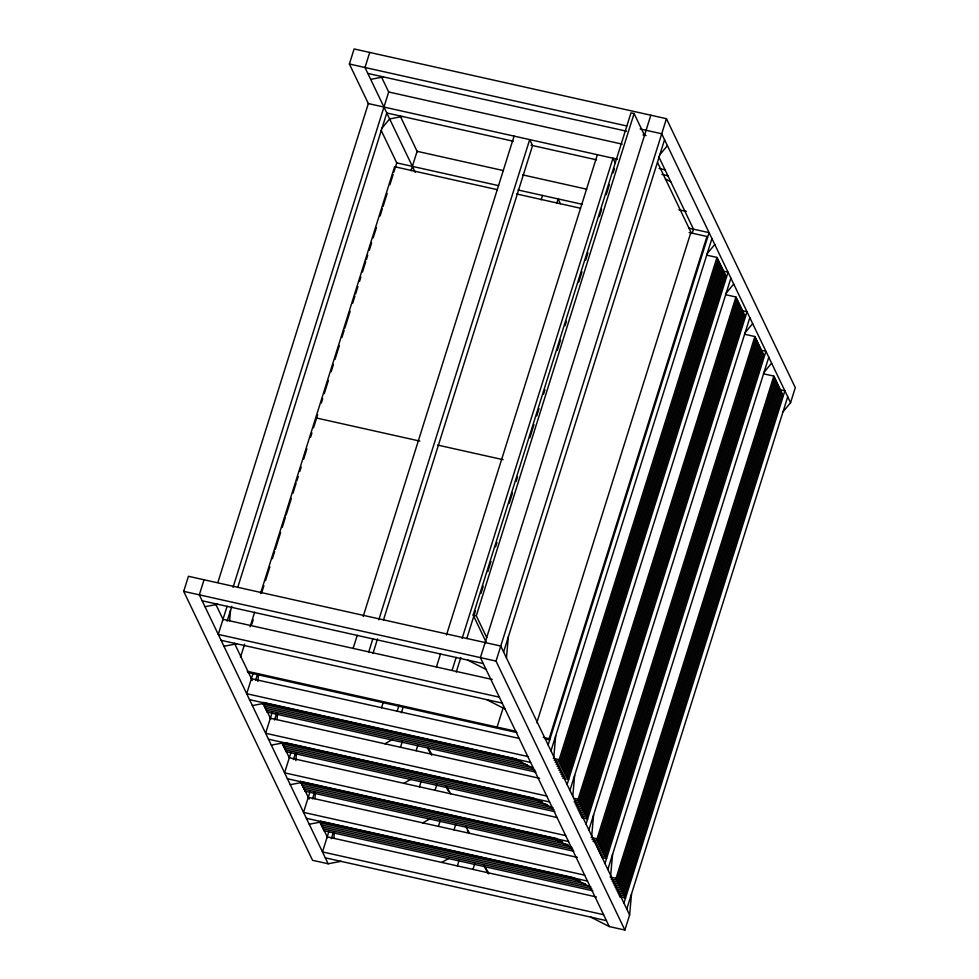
<?xml version="1.0" encoding="UTF-8"?>
<svg xmlns="http://www.w3.org/2000/svg" width="979" height="979" viewBox="0 0 979 979"><rect width="100%" height="100%" fill="white"/><g stroke="black" fill="none" stroke-linecap="round" stroke-linejoin="round"><path stroke-width="1.47" d="M229.624 620.686L230.567 610.186M257.918 681.519L258.591 674.017M276.996 719.565L277.534 713.569M295.817 760.622L296.49 753.12M314.895 798.668L315.434 792.672M333.851 838.22L334.39 832.223M506.449 657.9L508.334 636.901M553.82 756.779L555.705 735.78M572.764 796.331L574.661 775.331M591.72 835.882L593.604 814.883M610.663 875.434L612.56 854.434M590.802 917.139L609.268 926.562L624.883 930.05L629.619 914.986L631.504 893.986M340.937 861.336L328.161 863.784L312.546 860.296L183.697 591.353L188.433 576.288L500.758 646.042L629.619 914.986M368.545 104.019L349.381 64.014L354.117 48.95L666.454 118.704L795.303 387.647L790.567 402.712L782.992 411.841M204.048 579.776L199.312 594.84L328.161 863.784M369.732 52.438L364.996 67.502L415.218 172.328M217.889 582.37L368.337 103.566L617.455 159.198M227.104 606.234L218.256 634.392L499.363 697.17M233.051 587.314L388.687 91.989L622.191 144.133M227.128 621.151L231.778 606.344M237.726 587.424L386.791 112.989L513.216 141.221M240.455 657.35L244.591 644.206M250.073 626.744L254.65 612.181M260.524 593.482L394.61 166.724L497.234 189.645M251.811 624.223L253.182 619.866M261.626 592.993L263.914 585.711M265.529 580.571L269.849 566.78M272.382 558.74L274.671 551.458M275.344 549.317L280.618 532.539M282.209 527.485L285.403 517.291M286.101 515.076L291.35 498.372M292.954 493.245L296.16 483.063M296.845 480.897L298.216 476.528M299.819 471.425L301.189 467.056M303.698 459.065L306.904 448.871M310.563 437.221L311.934 432.853M313.537 427.762L317.649 414.668M321.308 403.018L322.678 398.649M324.282 393.558L328.406 380.452M331.147 371.714L333.435 364.445M335.026 359.366L339.383 345.514M341.891 337.535L344.167 330.253M344.865 328.051L350.115 311.334M352.648 303.294L354.924 296.025M355.61 293.871L357.886 286.59M359.501 281.462L360.872 277.094M362.463 272.04L365.669 261.858M366.366 259.631L367.737 255.262M369.328 250.208L371.604 242.939M373.232 237.787L376.425 227.605M380.085 215.955L382.373 208.674M383.046 206.557L387.158 193.45M389.899 184.725L393.105 174.531M393.803 172.28L395.186 167.911L394.61 166.724M395.381 167.262L396.764 162.893L498.641 185.643M253.243 672.83L246.684 693.719L527.779 756.498M411.009 170.75L417.103 151.317L503.377 170.579M255.556 680.478L257.71 673.625M272.199 712.382L265.639 733.271L546.735 796.049M274.499 720.03L276.653 713.177M291.142 751.933L284.583 772.823L565.678 835.601M293.455 759.582L295.597 752.729M353.138 648.392L357.249 635.285M363.197 616.366L514.085 136.118M310.098 791.485L303.527 812.374L584.634 875.153M312.485 798.876L314.553 792.28M368.753 651.879L372.864 638.773M378.812 619.854L529.7 139.605L532.552 145.541L383.474 619.976M372.962 653.446L377.539 638.895M329.042 831.036L322.483 851.926L603.578 914.692M331.355 838.673L333.496 831.832M381.553 707.719L383.389 701.894M541.142 199.814L542.513 195.445M397.168 711.207L399.004 705.382M556.757 203.302L558.128 198.933L560.404 203.681M401.39 712.773L403.213 706.948M400.509 747.271L402.332 741.446M436.426 666.993L440.538 653.886M446.485 634.967L597.374 154.719M416.124 750.758L417.947 744.933M452.041 670.48L456.153 657.374M462.1 638.455L612.989 158.206L615.265 162.955M486.245 642.359L473.175 615.081L630.978 112.854L634.098 113.552L644.549 135.371M419.453 786.822L421.288 780.997M456.251 672.047L460.828 657.496M466.763 638.577L475.451 610.92M480.946 593.458L483.234 586.176M487.799 571.626L491.005 561.444M495.57 546.882L496.953 542.525M509.288 503.23L512.494 493.037M516.153 481.399L517.524 477.03M529.872 437.735L533.983 424.641M536.725 415.904L539.013 408.635M543.59 394.084L544.96 389.715M557.308 350.421L560.502 340.227M565.079 325.677L566.449 321.308M578.797 282.013L582.003 271.832M585.662 260.194L587.938 252.912M599.381 216.53L601.657 209.249M606.234 194.699L609.44 184.517M613.087 172.867L614.469 168.51M486.759 637.598L476.296 615.779L634.098 113.552M435.068 790.298L436.903 784.485M650.839 115.216L480.408 657.619L609.268 926.562M438.408 826.362L440.232 820.549M624.883 930.05L496.023 661.106L666.454 118.704M503.598 651.977L664.557 139.703M454.023 829.849L455.847 824.037M497.087 727.079L503.475 706.765M457.352 865.913L459.188 860.1M472.967 869.401L474.803 863.588M536.81 722.783L690.941 232.207L657.619 162.649M692.104 233.528L693.475 229.159M545.254 738.9L549.708 739.891L549.146 738.704L706.948 236.477L689.094 232.5M548.13 744.921L709.09 232.647L689.008 228.156M550.981 750.844L711.929 238.582M562.717 778.121L568.664 779.443L559.18 759.667L716.983 257.44L706.581 255.115M717.937 259.423L560.135 761.65L554.187 760.316M718.88 261.393L561.077 763.62L555.13 762.298M719.834 263.375L562.032 765.602L556.084 764.269M720.777 265.358L562.974 767.573L557.027 766.251M721.719 267.328L563.928 769.555L557.969 768.234M722.673 269.311L564.871 771.538L558.923 770.204M723.616 271.281L565.813 773.508L559.866 772.186M724.57 273.263L566.768 775.49L560.82 774.156M725.512 275.246L567.71 777.461L561.762 776.139M567.086 784.46L728.033 272.199L722.355 270.926M569.925 790.396L730.885 278.122M581.661 817.661L587.608 818.995L578.136 799.219L735.939 296.992L725.525 294.667M736.881 298.974L579.078 801.201L574.624 800.198M737.836 300.945L580.033 803.172L574.086 801.85M738.778 302.927L580.975 805.154L575.028 803.82M739.72 304.897L581.93 807.124L575.97 805.803M740.675 306.88L582.872 809.107L576.925 807.773M741.617 308.862L583.814 811.089L577.867 809.755M742.571 310.832L584.769 813.059L578.822 811.738M743.514 312.815L585.711 815.042L579.764 813.708M744.468 314.785L586.666 817.012L580.718 815.691M586.029 824.012L746.989 311.75L741.311 310.478M588.868 829.947L749.828 317.673M602.097 857.543L606.564 858.546L597.08 838.77L754.882 336.543L744.468 334.218M755.837 338.526L598.034 840.753L592.087 839.419M756.779 340.496L598.977 842.723L593.029 841.402M757.722 342.479L599.931 844.706L595.465 843.702M758.676 344.449L600.873 846.676L596.407 845.685M759.618 346.431L601.816 848.658L597.361 847.667M760.573 348.414L602.77 850.641L598.304 849.637M761.515 350.384L603.713 852.611L599.258 851.62M762.47 352.367L604.667 854.594L600.2 853.59M763.412 354.337L605.609 856.564L601.155 855.573M604.985 863.564L765.933 351.302L761.674 350.347M607.824 869.499L768.784 357.225M619.56 896.764L625.508 898.098L616.036 878.322L773.838 376.095L763.424 373.77M774.781 378.065L616.978 880.292L611.031 878.971M775.735 380.048L617.933 882.275L611.985 880.941M776.677 382.03L618.875 884.257L612.927 882.923M777.62 384.001L619.829 886.228L613.87 884.906M778.574 385.983L620.772 888.21L614.824 886.876M779.517 387.953L621.714 890.18L615.767 888.859M780.471 389.936L622.668 892.163L616.721 890.829M781.413 391.918L623.611 894.145L617.663 892.811M782.368 393.888L624.565 896.115L618.618 894.794M623.929 903.115L784.889 390.841L779.211 389.581M626.768 909.05L787.728 396.776M382.055 128.053L389.63 118.924L402.406 116.477M659.822 154.768L667.397 145.638M707.193 253.647L714.78 244.505M726.149 293.198L733.724 284.057M745.092 332.75L752.667 323.608M764.048 372.301L771.623 363.16M384.894 743.783L392.518 739.439M403.837 783.335L411.474 778.99M422.793 822.874L430.417 818.542M441.737 862.426L449.373 858.093M370.686 79.372L383.462 76.925M204.99 606.711L217.766 604.263M223.946 646.262L236.722 643.815M252.374 705.59L265.138 703.142M271.318 745.129L284.094 742.694M290.273 784.681L303.037 782.245M309.217 824.232L321.993 821.785M349.381 64.014L626.768 125.961M640.156 128.947L661.718 133.768L790.567 402.712M367.847 73.437L626.633 131.235M642.995 134.882L646.103 135.579M659.1 168.498L665.047 169.832M531.059 145.21L596.505 159.822M661.939 174.433L667.886 175.767M522.713 174.898L586.666 189.18M678.875 209.775L686.303 211.427M517.977 189.963L581.93 204.244M516.569 193.964L580.523 208.246M315.715 417.837L419.82 441.088M437.674 445.078L503.108 459.689M473.175 615.081L476.296 615.779M183.697 591.353L496.023 661.106M202.151 600.776L483.247 663.554M222.992 619.328L492.192 679.45M221.107 640.327L502.203 703.106M247.222 671.276L516.422 731.399M543.198 737.383L549.146 738.704M247.785 672.463L516.985 732.586M251.419 678.655L519.127 738.435M553.233 758.346L559.18 759.667M263.486 702.457L516.325 758.933M249.523 699.655L530.63 762.433M262.947 704.109L521.734 761.907M263.902 706.079L527.143 764.88M264.844 708.062L532.552 767.854M265.798 710.044L534.987 770.155M266.741 712.014L535.941 772.137M270.363 718.207L539.564 778.317M573.67 798.228L578.136 799.219M285.415 742.682L533.788 798.142M268.479 739.206L549.574 801.972M281.903 743.661L542.17 801.789M282.845 745.631L547.579 804.762M283.8 747.613L552.988 807.736M284.742 749.596L553.943 809.706M285.684 751.566L554.885 811.689M289.319 757.758L557.027 817.538M591.132 837.437L597.08 838.77M302.878 781.891L557.198 838.697M287.422 778.758L568.518 841.524M300.847 783.212L562.607 841.671M301.801 785.182L568.016 844.644M302.744 787.165L571.944 847.288M303.686 789.147L572.886 849.258M304.64 791.118L573.841 851.24M308.263 797.31L577.463 857.42M610.088 876.988L616.036 878.322M320.341 821.112L574.661 877.906M306.378 818.297L587.473 881.076M319.803 822.764L580.07 880.88M320.745 824.734L585.479 883.853M321.699 826.717L590.888 886.839M322.642 828.687L591.842 888.81M323.584 830.669L592.784 890.792M327.219 836.849L596.419 896.972M325.322 857.849L606.417 920.627M665.463 179.01L670.737 181.69M467.632 660.066L486.098 669.489M486.587 699.618L505.042 709.029M515.003 758.945L533.469 768.356M533.959 798.485L552.413 807.908M552.902 838.036L571.369 847.459M571.858 877.588L590.313 887.011M428.117 748.054L431.739 754.246M428.056 749.045L431.678 755.225M446.338 786.37L450.683 793.785M446.999 788.597L448.455 791.069M466.004 827.157L469.639 833.337M467.399 830.62L468.855 833.092M484.238 865.473L488.582 872.889M484.177 866.452L488.533 873.88M706.948 236.477L707.511 237.664M716.983 257.44L726.467 277.216M735.939 296.992L745.411 316.768M754.882 336.543L764.354 356.319M773.838 376.095L783.31 395.871M658.659 156.481L693.683 229.588M381.626 77.268L388.896 92.43M400.13 115.877L417.311 151.745M381.1 130.219L396.96 163.322M215.943 604.606L223.212 619.768M234.446 643.215L252.288 680.454M262.861 702.53L270.791 719.075M282.013 742.523L289.282 757.697M300.516 781.144L309.107 799.072M320.341 822.519L327.61 837.681"/></g></svg>
